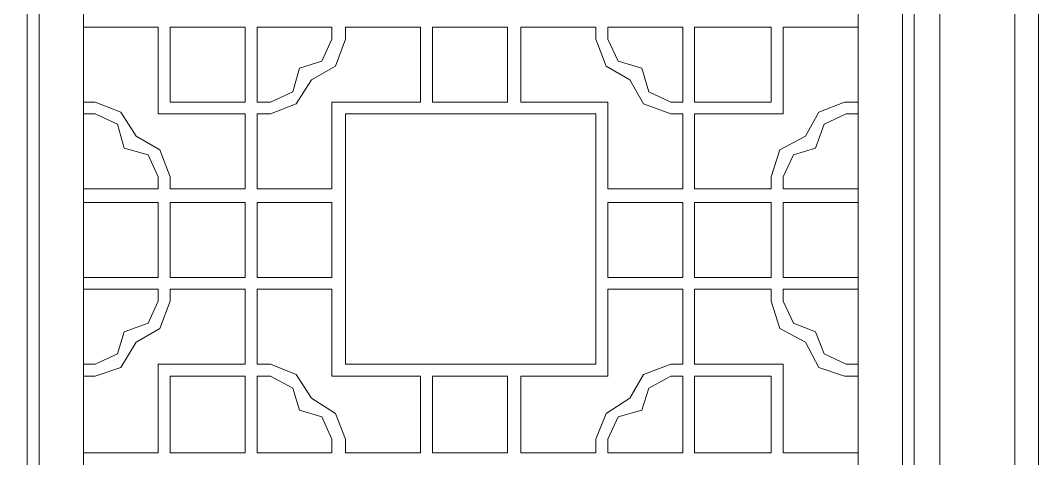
# Model space of a CAD drawing. Header units: centimetres. Extents: x -9.8 to 10.6, y -13.2 to 12.3.
# Drawn here: x 0.36 to 10.64, y 1.31 to 5.74 of the extents above; entities that cross this region are included whole.
import ezdxf

# ---------------------------------------------------------------- set-up
doc = ezdxf.new("R2010")
doc.units = ezdxf.units.CM
doc.header["$MEASUREMENT"] = 0
doc.layers.add('layer 1', color=7, linetype='Continuous')

msp = doc.modelspace()

# ---------------------------------------------------------------- linework, layer by layer
at = {"layer": 'layer 1', "color": 250, "lineweight": 0}
for points, knots in [([(-9.79792, 12.30551), (-9.79792, 12.30551), (10.64398, 12.30551), (10.64398, 12.30551), (10.64398, 12.30551), (10.64398, 12.30551), (10.64398, -13.15657), (10.64398, -13.15657), (10.64398, -13.15657), (10.64398, -13.15657), (-9.79792, -13.15657), (-9.79792, -13.15657), (-9.79792, -13.15657), (-9.79792, -13.15657), (-9.79792, 12.30551), (-9.79792, 12.30551)], [0, 0, 0, 0, 0.25, 0.25, 0.25, 0.25, 0.5, 0.5, 0.5, 0.5, 0.75, 0.75, 0.75, 0.75, 1, 1, 1, 1]), ([(-9.55711, 12.06469), (-9.55711, 12.06469), (10.40317, 12.06469), (10.40317, 12.06469), (10.40317, 12.06469), (10.40317, 12.06469), (10.40317, -12.89852), (10.40317, -12.89852), (10.40317, -12.89852), (10.40317, -12.89852), (-9.55711, -12.89852), (-9.55711, -12.89852), (-9.55711, -12.89852), (-9.55711, -12.89852), (-9.55711, 12.06469), (-9.55711, 12.06469)], [0, 0, 0, 0, 0.25, 0.25, 0.25, 0.25, 0.5, 0.5, 0.5, 0.5, 0.75, 0.75, 0.75, 0.75, 1, 1, 1, 1]), ([(-8.80064, 11.30823), (-8.80064, 11.30823), (9.64671, 11.30823), (9.64671, 11.30823), (9.64671, 11.30823), (9.64671, 11.30823), (9.64671, -12.14206), (9.64671, -12.14206), (9.64671, -12.14206), (9.64671, -12.14206), (-8.80064, -12.14206), (-8.80064, -12.14206), (-8.80064, -12.14206), (-8.80064, -12.14206), (-8.80064, 11.30823), (-8.80064, 11.30823)], [0, 0, 0, 0, 0.25, 0.25, 0.25, 0.25, 0.5, 0.5, 0.5, 0.5, 0.75, 0.75, 0.75, 0.75, 1, 1, 1, 1]), ([(-8.54282, -11.88424), (-8.54282, -11.88424), (-8.54282, 11.05041), (-8.54282, 11.05041), (-8.54282, 11.05041), (-8.54282, 11.05041), (0.43154, 11.05041), (0.43154, 11.05041), (0.43154, 11.05041), (0.43154, 11.05041), (0.43154, -11.88424), (0.43154, -11.88424), (0.43154, -11.88424), (0.43154, -11.88424), (-8.54282, -11.88424), (-8.54282, -11.88424)], [0, 0, 0, 0, 0.25, 0.25, 0.25, 0.25, 0.5, 0.5, 0.5, 0.5, 0.75, 0.75, 0.75, 0.75, 1, 1, 1, 1]), ([(9.38889, -11.88424), (9.38889, -11.88424), (9.38889, 11.05041), (9.38889, 11.05041), (9.38889, 11.05041), (9.38889, 11.05041), (0.43154, 11.05041), (0.43154, 11.05041), (0.43154, 11.05041), (0.43154, 11.05041), (0.43154, -11.88424), (0.43154, -11.88424), (0.43154, -11.88424), (0.43154, -11.88424), (9.38889, -11.88424), (9.38889, -11.88424)], [0, 0, 0, 0, 0.25, 0.25, 0.25, 0.25, 0.5, 0.5, 0.5, 0.5, 0.75, 0.75, 0.75, 0.75, 1, 1, 1, 1]), ([(0.55195, -11.76383), (0.55195, -11.76383), (9.26848, -11.76383), (9.26848, -11.76383), (9.26848, -11.76383), (9.26848, -11.76383), (9.26848, 10.91277), (9.26848, 10.91277), (9.26848, 10.91277), (9.26848, 10.91277), (0.55195, 10.91277), (0.55195, 10.91277), (0.55195, 10.91277), (0.55195, 10.91277), (0.55195, -11.76383), (0.55195, -11.76383)], [0, 0, 0, 0, 0.25, 0.25, 0.25, 0.25, 0.5, 0.5, 0.5, 0.5, 0.75, 0.75, 0.75, 0.75, 1, 1, 1, 1]), ([(8.82154, -1.27655), (8.82154, -1.27655), (8.82154, 8.33409), (8.82154, 8.33409), (8.82154, 8.33409), (8.82154, 8.33409), (0.99888, 8.33409), (0.99888, 8.33409), (0.99888, 8.33409), (0.99888, 8.33409), (0.99888, -1.27655), (0.99888, -1.27655)], [0, 0, 0, 0, 0.33333333, 0.33333333, 0.33333333, 0.33333333, 0.66666667, 0.66666667, 0.66666667, 0.66666667, 1, 1, 1, 1]), ([(1.87575, 4.15632), (1.87575, 4.15632), (1.87575, 4.03591), (1.87575, 4.03591), (1.87575, 4.03591), (1.87575, 4.03591), (2.63221, 4.03591), (2.63221, 4.03591), (2.63221, 4.03591), (2.63221, 4.03591), (2.63221, 4.79237), (2.63221, 4.79237), (2.63221, 4.79237), (2.63221, 4.79237), (1.75535, 4.79237), (1.75535, 4.79237), (1.75535, 4.79237), (1.75535, 4.79237), (1.75535, 5.66924), (1.75535, 5.66924), (1.75535, 5.66924), (1.75535, 5.66924), (0.99888, 5.66924), (0.99888, 5.66924)], [0, 0, 0, 0, 0.16666667, 0.16666667, 0.16666667, 0.16666667, 0.33333333, 0.33333333, 0.33333333, 0.33333333, 0.5, 0.5, 0.5, 0.5, 0.66666667, 0.66666667, 0.66666667, 0.66666667, 0.83333333, 0.83333333, 0.83333333, 0.83333333, 1, 1, 1, 1]), ([(1.87575, 4.91278), (1.87575, 4.91278), (1.87575, 5.66924), (1.87575, 5.66924), (1.87575, 5.66924), (1.87575, 5.66924), (2.63221, 5.66924), (2.63221, 5.66924), (2.63221, 5.66924), (2.63221, 5.66924), (2.63221, 4.91278), (2.63221, 4.91278), (2.63221, 4.91278), (2.63221, 4.91278), (1.87575, 4.91278), (1.87575, 4.91278)], [0, 0, 0, 0, 0.25, 0.25, 0.25, 0.25, 0.5, 0.5, 0.5, 0.5, 0.75, 0.75, 0.75, 0.75, 1, 1, 1, 1]), ([(4.52337, 5.66924), (4.52337, 5.66924), (4.52337, 4.91278), (4.52337, 4.91278), (4.52337, 4.91278), (4.52337, 4.91278), (5.27983, 4.91278), (5.27983, 4.91278), (5.27983, 4.91278), (5.27983, 4.91278), (5.27983, 5.66924), (5.27983, 5.66924), (5.27983, 5.66924), (5.27983, 5.66924), (4.52337, 5.66924), (4.52337, 5.66924)], [0, 0, 0, 0, 0.25, 0.25, 0.25, 0.25, 0.5, 0.5, 0.5, 0.5, 0.75, 0.75, 0.75, 0.75, 1, 1, 1, 1]), ([(7.94467, 4.91278), (7.94467, 4.91278), (7.94467, 5.66924), (7.94467, 5.66924), (7.94467, 5.66924), (7.94467, 5.66924), (7.17098, 5.66924), (7.17098, 5.66924), (7.17098, 5.66924), (7.17098, 5.66924), (7.17098, 4.91278), (7.17098, 4.91278), (7.17098, 4.91278), (7.17098, 4.91278), (7.94467, 4.91278), (7.94467, 4.91278)], [0, 0, 0, 0, 0.25, 0.25, 0.25, 0.25, 0.5, 0.5, 0.5, 0.5, 0.75, 0.75, 0.75, 0.75, 1, 1, 1, 1]), ([(8.82154, 4.91278), (8.82154, 4.91278), (8.6839, 4.91278), (8.6839, 4.91278), (8.6839, 4.91278), (8.6839, 4.91278), (8.42608, 4.80961), (8.42608, 4.80961), (8.42608, 4.80961), (8.42608, 4.80961), (8.28844, 4.56879), (8.28844, 4.56879), (8.28844, 4.56879), (8.28844, 4.56879), (8.03061, 4.43138), (8.03061, 4.43138), (8.03061, 4.43138), (8.03061, 4.43138), (7.94467, 4.15632), (7.94467, 4.15632), (7.94467, 4.15632), (7.94467, 4.15632), (7.94467, 4.03591), (7.94467, 4.03591), (7.94467, 4.03591), (7.94467, 4.03591), (7.17098, 4.03591), (7.17098, 4.03591), (7.17098, 4.03591), (7.17098, 4.03591), (7.17098, 4.79237), (7.17098, 4.79237), (7.17098, 4.79237), (7.17098, 4.79237), (8.06508, 4.79237), (8.06508, 4.79237), (8.06508, 4.79237), (8.06508, 4.79237), (8.06508, 5.66924), (8.06508, 5.66924), (8.06508, 5.66924), (8.06508, 5.66924), (8.82154, 5.66924), (8.82154, 5.66924)], [0, 0, 0, 0, 0.09090909, 0.09090909, 0.09090909, 0.09090909, 0.18181818, 0.18181818, 0.18181818, 0.18181818, 0.27272727, 0.27272727, 0.27272727, 0.27272727, 0.36363636, 0.36363636, 0.36363636, 0.36363636, 0.45454545, 0.45454545, 0.45454545, 0.45454545, 0.54545455, 0.54545455, 0.54545455, 0.54545455, 0.63636364, 0.63636364, 0.63636364, 0.63636364, 0.72727273, 0.72727273, 0.72727273, 0.72727273, 0.81818182, 0.81818182, 0.81818182, 0.81818182, 0.90909091, 0.90909091, 0.90909091, 0.90909091, 1, 1, 1, 1]), ([(3.18233, 5.25655), (3.18233, 5.25655), (3.40591, 5.32525), (3.40591, 5.32525), (3.40591, 5.32525), (3.40591, 5.32525), (3.50908, 5.54883), (3.50908, 5.54883)], [0, 0, 0, 0, 0.5, 0.5, 0.5, 0.5, 1, 1, 1, 1]), ([(3.30273, 5.13614), (3.30273, 5.13614), (3.54355, 5.27378), (3.54355, 5.27378), (3.54355, 5.27378), (3.54355, 5.27378), (3.6465, 5.54883), (3.6465, 5.54883)], [0, 0, 0, 0, 0.5, 0.5, 0.5, 0.5, 1, 1, 1, 1]), ([(6.17393, 5.54883), (6.17393, 5.54883), (6.2771, 5.27378), (6.2771, 5.27378), (6.2771, 5.27378), (6.2771, 5.27378), (6.51769, 5.13614), (6.51769, 5.13614)], [0, 0, 0, 0, 0.5, 0.5, 0.5, 0.5, 1, 1, 1, 1]), ([(6.29433, 5.54883), (6.29433, 5.54883), (6.39729, 5.32525), (6.39729, 5.32525), (6.39729, 5.32525), (6.39729, 5.32525), (6.6381, 5.25655), (6.6381, 5.25655)], [0, 0, 0, 0, 0.5, 0.5, 0.5, 0.5, 1, 1, 1, 1]), ([(2.89004, 4.91278), (2.89004, 4.91278), (3.11362, 5.01595), (3.11362, 5.01595), (3.11362, 5.01595), (3.11362, 5.01595), (3.18233, 5.25655), (3.18233, 5.25655)], [0, 0, 0, 0, 0.5, 0.5, 0.5, 0.5, 1, 1, 1, 1]), ([(6.6381, 5.25655), (6.6381, 5.25655), (6.70681, 5.01595), (6.70681, 5.01595), (6.70681, 5.01595), (6.70681, 5.01595), (6.93039, 4.91278), (6.93039, 4.91278)], [0, 0, 0, 0, 0.5, 0.5, 0.5, 0.5, 1, 1, 1, 1]), ([(2.89004, 4.79237), (2.89004, 4.79237), (3.14808, 4.89555), (3.14808, 4.89555), (3.14808, 4.89555), (3.14808, 4.89555), (3.30273, 5.13614), (3.30273, 5.13614)], [0, 0, 0, 0, 0.5, 0.5, 0.5, 0.5, 1, 1, 1, 1]), ([(6.51769, 5.13614), (6.51769, 5.13614), (6.65533, 4.89555), (6.65533, 4.89555), (6.65533, 4.89555), (6.65533, 4.89555), (6.93039, 4.79237), (6.93039, 4.79237)], [0, 0, 0, 0, 0.5, 0.5, 0.5, 0.5, 1, 1, 1, 1]), ([(1.53199, 4.56879), (1.53199, 4.56879), (1.37712, 4.80961), (1.37712, 4.80961), (1.37712, 4.80961), (1.37712, 4.80961), (1.11929, 4.91278), (1.11929, 4.91278)], [0, 0, 0, 0, 0.5, 0.5, 0.5, 0.5, 1, 1, 1, 1]), ([(0.99888, 4.03591), (0.99888, 4.03591), (1.75535, 4.03591), (1.75535, 4.03591), (1.75535, 4.03591), (1.75535, 4.03591), (1.75535, 4.15632), (1.75535, 4.15632), (1.75535, 4.15632), (1.75535, 4.15632), (1.65239, 4.37968), (1.65239, 4.37968), (1.65239, 4.37968), (1.65239, 4.37968), (1.41158, 4.44861), (1.41158, 4.44861), (1.41158, 4.44861), (1.41158, 4.44861), (1.34287, 4.6892), (1.34287, 4.6892), (1.34287, 4.6892), (1.34287, 4.6892), (1.11929, 4.79237), (1.11929, 4.79237), (1.11929, 4.79237), (1.11929, 4.79237), (0.99888, 4.79237), (0.99888, 4.79237)], [0, 0, 0, 0, 0.14285714, 0.14285714, 0.14285714, 0.14285714, 0.28571429, 0.28571429, 0.28571429, 0.28571429, 0.42857143, 0.42857143, 0.42857143, 0.42857143, 0.57142857, 0.57142857, 0.57142857, 0.57142857, 0.71428571, 0.71428571, 0.71428571, 0.71428571, 0.85714286, 0.85714286, 0.85714286, 0.85714286, 1, 1, 1, 1]), ([(6.17393, 2.26517), (6.17393, 2.26517), (3.6465, 2.26517), (3.6465, 2.26517), (3.6465, 2.26517), (3.6465, 2.26517), (3.6465, 4.79237), (3.6465, 4.79237)], [0, 0, 0, 0, 0.5, 0.5, 0.5, 0.5, 1, 1, 1, 1]), ([(8.70113, 4.79237), (8.70113, 4.79237), (8.47755, 4.6892), (8.47755, 4.6892), (8.47755, 4.6892), (8.47755, 4.6892), (8.39161, 4.44861), (8.39161, 4.44861)], [0, 0, 0, 0, 0.5, 0.5, 0.5, 0.5, 1, 1, 1, 1]), ([(1.87575, 4.15632), (1.87575, 4.15632), (1.77258, 4.43138), (1.77258, 4.43138), (1.77258, 4.43138), (1.77258, 4.43138), (1.53199, 4.56879), (1.53199, 4.56879)], [0, 0, 0, 0, 0.5, 0.5, 0.5, 0.5, 1, 1, 1, 1]), ([(8.39161, 4.44861), (8.39161, 4.44861), (8.16825, 4.37968), (8.16825, 4.37968), (8.16825, 4.37968), (8.16825, 4.37968), (8.06508, 4.15632), (8.06508, 4.15632)], [0, 0, 0, 0, 0.5, 0.5, 0.5, 0.5, 1, 1, 1, 1]), ([(8.82154, 4.03591), (8.82154, 4.03591), (8.06508, 4.03591), (8.06508, 4.03591), (8.06508, 4.03591), (8.06508, 4.03591), (8.06508, 4.15632), (8.06508, 4.15632)], [0, 0, 0, 0, 0.5, 0.5, 0.5, 0.5, 1, 1, 1, 1]), ([(0.99888, 3.14181), (0.99888, 3.14181), (1.75535, 3.14181), (1.75535, 3.14181), (1.75535, 3.14181), (1.75535, 3.14181), (1.75535, 3.89827), (1.75535, 3.89827), (1.75535, 3.89827), (1.75535, 3.89827), (0.99888, 3.89827), (0.99888, 3.89827)], [0, 0, 0, 0, 0.33333333, 0.33333333, 0.33333333, 0.33333333, 0.66666667, 0.66666667, 0.66666667, 0.66666667, 1, 1, 1, 1]), ([(1.87575, 3.14181), (1.87575, 3.14181), (1.87575, 3.89827), (1.87575, 3.89827), (1.87575, 3.89827), (1.87575, 3.89827), (2.63221, 3.89827), (2.63221, 3.89827), (2.63221, 3.89827), (2.63221, 3.89827), (2.63221, 3.14181), (2.63221, 3.14181), (2.63221, 3.14181), (2.63221, 3.14181), (1.87575, 3.14181), (1.87575, 3.14181)], [0, 0, 0, 0, 0.25, 0.25, 0.25, 0.25, 0.5, 0.5, 0.5, 0.5, 0.75, 0.75, 0.75, 0.75, 1, 1, 1, 1]), ([(3.50908, 3.14181), (3.50908, 3.14181), (2.75262, 3.14181), (2.75262, 3.14181), (2.75262, 3.14181), (2.75262, 3.14181), (2.75262, 3.89827), (2.75262, 3.89827), (2.75262, 3.89827), (2.75262, 3.89827), (3.50908, 3.89827), (3.50908, 3.89827), (3.50908, 3.89827), (3.50908, 3.89827), (3.50908, 3.14181), (3.50908, 3.14181)], [0, 0, 0, 0, 0.25, 0.25, 0.25, 0.25, 0.5, 0.5, 0.5, 0.5, 0.75, 0.75, 0.75, 0.75, 1, 1, 1, 1]), ([(6.29433, 3.14181), (6.29433, 3.14181), (7.05079, 3.14181), (7.05079, 3.14181), (7.05079, 3.14181), (7.05079, 3.14181), (7.05079, 3.89827), (7.05079, 3.89827), (7.05079, 3.89827), (7.05079, 3.89827), (6.29433, 3.89827), (6.29433, 3.89827), (6.29433, 3.89827), (6.29433, 3.89827), (6.29433, 3.14181), (6.29433, 3.14181)], [0, 0, 0, 0, 0.25, 0.25, 0.25, 0.25, 0.5, 0.5, 0.5, 0.5, 0.75, 0.75, 0.75, 0.75, 1, 1, 1, 1]), ([(7.94467, 3.14181), (7.94467, 3.14181), (7.94467, 3.89827), (7.94467, 3.89827), (7.94467, 3.89827), (7.94467, 3.89827), (7.17098, 3.89827), (7.17098, 3.89827), (7.17098, 3.89827), (7.17098, 3.89827), (7.17098, 3.14181), (7.17098, 3.14181), (7.17098, 3.14181), (7.17098, 3.14181), (7.94467, 3.14181), (7.94467, 3.14181)], [0, 0, 0, 0, 0.25, 0.25, 0.25, 0.25, 0.5, 0.5, 0.5, 0.5, 0.75, 0.75, 0.75, 0.75, 1, 1, 1, 1]), ([(8.82154, 3.14181), (8.82154, 3.14181), (8.06508, 3.14181), (8.06508, 3.14181), (8.06508, 3.14181), (8.06508, 3.14181), (8.06508, 3.89827), (8.06508, 3.89827), (8.06508, 3.89827), (8.06508, 3.89827), (8.82154, 3.89827), (8.82154, 3.89827)], [0, 0, 0, 0, 0.33333333, 0.33333333, 0.33333333, 0.33333333, 0.66666667, 0.66666667, 0.66666667, 0.66666667, 1, 1, 1, 1]), ([(0.99888, 3.02163), (0.99888, 3.02163), (1.75535, 3.02163), (1.75535, 3.02163), (1.75535, 3.02163), (1.75535, 3.02163), (1.75535, 2.90122), (1.75535, 2.90122)], [0, 0, 0, 0, 0.5, 0.5, 0.5, 0.5, 1, 1, 1, 1]), ([(0.99888, 2.14476), (0.99888, 2.14476), (1.11929, 2.14476), (1.11929, 2.14476), (1.11929, 2.14476), (1.11929, 2.14476), (1.37712, 2.2307), (1.37712, 2.2307), (1.37712, 2.2307), (1.37712, 2.2307), (1.53199, 2.48853), (1.53199, 2.48853), (1.53199, 2.48853), (1.53199, 2.48853), (1.77258, 2.62616), (1.77258, 2.62616), (1.77258, 2.62616), (1.77258, 2.62616), (1.87575, 2.90122), (1.87575, 2.90122), (1.87575, 2.90122), (1.87575, 2.90122), (1.87575, 3.02163), (1.87575, 3.02163), (1.87575, 3.02163), (1.87575, 3.02163), (2.63221, 3.02163), (2.63221, 3.02163), (2.63221, 3.02163), (2.63221, 3.02163), (2.63221, 2.26517), (2.63221, 2.26517), (2.63221, 2.26517), (2.63221, 2.26517), (1.75535, 2.26517), (1.75535, 2.26517), (1.75535, 2.26517), (1.75535, 2.26517), (1.75535, 1.37107), (1.75535, 1.37107), (1.75535, 1.37107), (1.75535, 1.37107), (0.99888, 1.37107), (0.99888, 1.37107)], [0, 0, 0, 0, 0.09090909, 0.09090909, 0.09090909, 0.09090909, 0.18181818, 0.18181818, 0.18181818, 0.18181818, 0.27272727, 0.27272727, 0.27272727, 0.27272727, 0.36363636, 0.36363636, 0.36363636, 0.36363636, 0.45454545, 0.45454545, 0.45454545, 0.45454545, 0.54545455, 0.54545455, 0.54545455, 0.54545455, 0.63636364, 0.63636364, 0.63636364, 0.63636364, 0.72727273, 0.72727273, 0.72727273, 0.72727273, 0.81818182, 0.81818182, 0.81818182, 0.81818182, 0.90909091, 0.90909091, 0.90909091, 0.90909091, 1, 1, 1, 1]), ([(7.94467, 2.90122), (7.94467, 2.90122), (7.94467, 3.02163), (7.94467, 3.02163), (7.94467, 3.02163), (7.94467, 3.02163), (7.17098, 3.02163), (7.17098, 3.02163), (7.17098, 3.02163), (7.17098, 3.02163), (7.17098, 2.26517), (7.17098, 2.26517), (7.17098, 2.26517), (7.17098, 2.26517), (8.06508, 2.26517), (8.06508, 2.26517), (8.06508, 2.26517), (8.06508, 2.26517), (8.06508, 1.37107), (8.06508, 1.37107), (8.06508, 1.37107), (8.06508, 1.37107), (8.82154, 1.37107), (8.82154, 1.37107)], [0, 0, 0, 0, 0.16666667, 0.16666667, 0.16666667, 0.16666667, 0.33333333, 0.33333333, 0.33333333, 0.33333333, 0.5, 0.5, 0.5, 0.5, 0.66666667, 0.66666667, 0.66666667, 0.66666667, 0.83333333, 0.83333333, 0.83333333, 0.83333333, 1, 1, 1, 1]), ([(8.82154, 3.02163), (8.82154, 3.02163), (8.06508, 3.02163), (8.06508, 3.02163), (8.06508, 3.02163), (8.06508, 3.02163), (8.06508, 2.90122), (8.06508, 2.90122), (8.06508, 2.90122), (8.06508, 2.90122), (8.16825, 2.67764), (8.16825, 2.67764), (8.16825, 2.67764), (8.16825, 2.67764), (8.39161, 2.5917), (8.39161, 2.5917), (8.39161, 2.5917), (8.39161, 2.5917), (8.47755, 2.36812), (8.47755, 2.36812), (8.47755, 2.36812), (8.47755, 2.36812), (8.70113, 2.26517), (8.70113, 2.26517), (8.70113, 2.26517), (8.70113, 2.26517), (8.82154, 2.26517), (8.82154, 2.26517)], [0, 0, 0, 0, 0.14285714, 0.14285714, 0.14285714, 0.14285714, 0.28571429, 0.28571429, 0.28571429, 0.28571429, 0.42857143, 0.42857143, 0.42857143, 0.42857143, 0.57142857, 0.57142857, 0.57142857, 0.57142857, 0.71428571, 0.71428571, 0.71428571, 0.71428571, 0.85714286, 0.85714286, 0.85714286, 0.85714286, 1, 1, 1, 1]), ([(1.41158, 2.5917), (1.41158, 2.5917), (1.65239, 2.67764), (1.65239, 2.67764), (1.65239, 2.67764), (1.65239, 2.67764), (1.75535, 2.90122), (1.75535, 2.90122)], [0, 0, 0, 0, 0.5, 0.5, 0.5, 0.5, 1, 1, 1, 1]), ([(7.94467, 2.90122), (7.94467, 2.90122), (8.03061, 2.62616), (8.03061, 2.62616), (8.03061, 2.62616), (8.03061, 2.62616), (8.28844, 2.48853), (8.28844, 2.48853)], [0, 0, 0, 0, 0.5, 0.5, 0.5, 0.5, 1, 1, 1, 1]), ([(1.11929, 2.26517), (1.11929, 2.26517), (1.34287, 2.36812), (1.34287, 2.36812), (1.34287, 2.36812), (1.34287, 2.36812), (1.41158, 2.5917), (1.41158, 2.5917)], [0, 0, 0, 0, 0.5, 0.5, 0.5, 0.5, 1, 1, 1, 1]), ([(8.28844, 2.48853), (8.28844, 2.48853), (8.42608, 2.2307), (8.42608, 2.2307), (8.42608, 2.2307), (8.42608, 2.2307), (8.6839, 2.14476), (8.6839, 2.14476)], [0, 0, 0, 0, 0.5, 0.5, 0.5, 0.5, 1, 1, 1, 1]), ([(3.30273, 1.92118), (3.30273, 1.92118), (3.14808, 2.16199), (3.14808, 2.16199), (3.14808, 2.16199), (3.14808, 2.16199), (2.89004, 2.26517), (2.89004, 2.26517)], [0, 0, 0, 0, 0.5, 0.5, 0.5, 0.5, 1, 1, 1, 1]), ([(6.93039, 2.26517), (6.93039, 2.26517), (6.65533, 2.16199), (6.65533, 2.16199), (6.65533, 2.16199), (6.65533, 2.16199), (6.51769, 1.92118), (6.51769, 1.92118)], [0, 0, 0, 0, 0.5, 0.5, 0.5, 0.5, 1, 1, 1, 1]), ([(1.87575, 2.14476), (1.87575, 2.14476), (1.87575, 1.37107), (1.87575, 1.37107), (1.87575, 1.37107), (1.87575, 1.37107), (2.63221, 1.37107), (2.63221, 1.37107), (2.63221, 1.37107), (2.63221, 1.37107), (2.63221, 2.14476), (2.63221, 2.14476), (2.63221, 2.14476), (2.63221, 2.14476), (1.87575, 2.14476), (1.87575, 2.14476)], [0, 0, 0, 0, 0.25, 0.25, 0.25, 0.25, 0.5, 0.5, 0.5, 0.5, 0.75, 0.75, 0.75, 0.75, 1, 1, 1, 1]), ([(3.18233, 1.80077), (3.18233, 1.80077), (3.11362, 2.02435), (3.11362, 2.02435), (3.11362, 2.02435), (3.11362, 2.02435), (2.89004, 2.14476), (2.89004, 2.14476)], [0, 0, 0, 0, 0.5, 0.5, 0.5, 0.5, 1, 1, 1, 1]), ([(4.52337, 1.37107), (4.52337, 1.37107), (4.52337, 2.14476), (4.52337, 2.14476), (4.52337, 2.14476), (4.52337, 2.14476), (5.27983, 2.14476), (5.27983, 2.14476), (5.27983, 2.14476), (5.27983, 2.14476), (5.27983, 1.37107), (5.27983, 1.37107), (5.27983, 1.37107), (5.27983, 1.37107), (4.52337, 1.37107), (4.52337, 1.37107)], [0, 0, 0, 0, 0.25, 0.25, 0.25, 0.25, 0.5, 0.5, 0.5, 0.5, 0.75, 0.75, 0.75, 0.75, 1, 1, 1, 1]), ([(6.93039, 2.14476), (6.93039, 2.14476), (6.70681, 2.02435), (6.70681, 2.02435), (6.70681, 2.02435), (6.70681, 2.02435), (6.6381, 1.80077), (6.6381, 1.80077)], [0, 0, 0, 0, 0.5, 0.5, 0.5, 0.5, 1, 1, 1, 1]), ([(6.93039, 2.14476), (6.93039, 2.14476), (6.70681, 2.02435), (6.70681, 2.02435), (6.70681, 2.02435), (6.70681, 2.02435), (6.6381, 1.80077), (6.6381, 1.80077)], [0, 0, 0, 0, 0.5, 0.5, 0.5, 0.5, 1, 1, 1, 1]), ([(7.94467, 2.14476), (7.94467, 2.14476), (7.94467, 1.37107), (7.94467, 1.37107), (7.94467, 1.37107), (7.94467, 1.37107), (7.17098, 1.37107), (7.17098, 1.37107), (7.17098, 1.37107), (7.17098, 1.37107), (7.17098, 2.14476), (7.17098, 2.14476), (7.17098, 2.14476), (7.17098, 2.14476), (7.94467, 2.14476), (7.94467, 2.14476)], [0, 0, 0, 0, 0.25, 0.25, 0.25, 0.25, 0.5, 0.5, 0.5, 0.5, 0.75, 0.75, 0.75, 0.75, 1, 1, 1, 1]), ([(3.6465, 1.5087), (3.6465, 1.5087), (3.54355, 1.76653), (3.54355, 1.76653), (3.54355, 1.76653), (3.54355, 1.76653), (3.30273, 1.92118), (3.30273, 1.92118)], [0, 0, 0, 0, 0.5, 0.5, 0.5, 0.5, 1, 1, 1, 1]), ([(6.51769, 1.92118), (6.51769, 1.92118), (6.2771, 1.76653), (6.2771, 1.76653), (6.2771, 1.76653), (6.2771, 1.76653), (6.17393, 1.5087), (6.17393, 1.5087)], [0, 0, 0, 0, 0.5, 0.5, 0.5, 0.5, 1, 1, 1, 1]), ([(3.50908, 1.5087), (3.50908, 1.5087), (3.40591, 1.73206), (3.40591, 1.73206), (3.40591, 1.73206), (3.40591, 1.73206), (3.18233, 1.80077), (3.18233, 1.80077)], [0, 0, 0, 0, 0.5, 0.5, 0.5, 0.5, 1, 1, 1, 1]), ([(6.6381, 1.80077), (6.6381, 1.80077), (6.39729, 1.73206), (6.39729, 1.73206), (6.39729, 1.73206), (6.39729, 1.73206), (6.29433, 1.5087), (6.29433, 1.5087)], [0, 0, 0, 0, 0.5, 0.5, 0.5, 0.5, 1, 1, 1, 1]), ([(6.6381, 1.80077), (6.6381, 1.80077), (6.39729, 1.73206), (6.39729, 1.73206), (6.39729, 1.73206), (6.39729, 1.73206), (6.29433, 1.5087), (6.29433, 1.5087)], [0, 0, 0, 0, 0.5, 0.5, 0.5, 0.5, 1, 1, 1, 1])]:
    msp.add_open_spline(points, degree=3, knots=knots, dxfattribs=at)
for points in [[(3.50908, 5.66924), (3.50908, 5.66924), (2.75262, 5.66924), (2.75262, 5.66924)], [(2.75262, 5.66924), (2.75262, 5.66924), (2.75262, 4.91278), (2.75262, 4.91278)], [(3.50908, 5.54883), (3.50908, 5.54883), (3.50908, 5.66924), (3.50908, 5.66924)], [(3.6465, 5.54883), (3.6465, 5.54883), (3.6465, 5.66924), (3.6465, 5.66924)], [(3.6465, 5.66924), (3.6465, 5.66924), (4.40296, 5.66924), (4.40296, 5.66924)], [(4.40296, 5.66924), (4.40296, 5.66924), (4.40296, 4.91278), (4.40296, 4.91278)], [(6.17393, 5.66924), (6.17393, 5.66924), (5.41747, 5.66924), (5.41747, 5.66924)], [(5.41747, 5.66924), (5.41747, 5.66924), (5.41747, 4.91278), (5.41747, 4.91278)], [(6.17393, 5.54883), (6.17393, 5.54883), (6.17393, 5.66924), (6.17393, 5.66924)], [(6.29433, 5.54883), (6.29433, 5.54883), (6.29433, 5.66924), (6.29433, 5.66924)], [(6.29433, 5.66924), (6.29433, 5.66924), (7.05079, 5.66924), (7.05079, 5.66924)], [(7.05079, 5.66924), (7.05079, 5.66924), (7.05079, 4.91278), (7.05079, 4.91278)], [(0.99888, 4.91278), (0.99888, 4.91278), (1.11929, 4.91278), (1.11929, 4.91278)], [(2.75262, 4.91278), (2.75262, 4.91278), (2.89004, 4.91278), (2.89004, 4.91278)], [(4.40296, 4.91278), (4.40296, 4.91278), (3.50908, 4.91278), (3.50908, 4.91278)], [(3.50908, 4.91278), (3.50908, 4.91278), (3.50908, 4.03591), (3.50908, 4.03591)], [(5.41747, 4.91278), (5.41747, 4.91278), (6.29433, 4.91278), (6.29433, 4.91278)], [(6.29433, 4.91278), (6.29433, 4.91278), (6.29433, 4.03591), (6.29433, 4.03591)], [(7.05079, 4.91278), (7.05079, 4.91278), (6.93039, 4.91278), (6.93039, 4.91278)], [(2.75262, 4.03591), (2.75262, 4.03591), (2.75262, 4.79237), (2.75262, 4.79237)], [(2.75262, 4.79237), (2.75262, 4.79237), (2.89004, 4.79237), (2.89004, 4.79237)], [(3.6465, 4.79237), (3.6465, 4.79237), (6.17393, 4.79237), (6.17393, 4.79237)], [(6.17393, 2.26517), (6.17393, 2.26517), (6.17393, 4.79237), (6.17393, 4.79237)], [(7.05079, 4.79237), (7.05079, 4.79237), (6.93039, 4.79237), (6.93039, 4.79237)], [(7.05079, 4.03591), (7.05079, 4.03591), (7.05079, 4.79237), (7.05079, 4.79237)], [(8.70113, 4.79237), (8.70113, 4.79237), (8.82154, 4.79237), (8.82154, 4.79237)], [(3.50908, 4.03591), (3.50908, 4.03591), (2.75262, 4.03591), (2.75262, 4.03591)], [(6.29433, 4.03591), (6.29433, 4.03591), (7.05079, 4.03591), (7.05079, 4.03591)], [(3.50908, 3.02163), (3.50908, 3.02163), (2.75262, 3.02163), (2.75262, 3.02163)], [(2.75262, 3.02163), (2.75262, 3.02163), (2.75262, 2.26517), (2.75262, 2.26517)], [(3.50908, 2.14476), (3.50908, 2.14476), (3.50908, 3.02163), (3.50908, 3.02163)], [(6.29433, 3.02163), (6.29433, 3.02163), (7.05079, 3.02163), (7.05079, 3.02163)], [(6.29433, 2.14476), (6.29433, 2.14476), (6.29433, 3.02163), (6.29433, 3.02163)], [(7.05079, 3.02163), (7.05079, 3.02163), (7.05079, 2.26517), (7.05079, 2.26517)], [(1.11929, 2.26517), (1.11929, 2.26517), (0.99888, 2.26517), (0.99888, 2.26517)], [(2.75262, 2.26517), (2.75262, 2.26517), (2.89004, 2.26517), (2.89004, 2.26517)], [(7.05079, 2.26517), (7.05079, 2.26517), (6.93039, 2.26517), (6.93039, 2.26517)], [(2.75262, 1.37107), (2.75262, 1.37107), (2.75262, 2.14476), (2.75262, 2.14476)], [(2.75262, 2.14476), (2.75262, 2.14476), (2.89004, 2.14476), (2.89004, 2.14476)], [(4.40296, 2.14476), (4.40296, 2.14476), (3.50908, 2.14476), (3.50908, 2.14476)], [(4.40296, 1.37107), (4.40296, 1.37107), (4.40296, 2.14476), (4.40296, 2.14476)], [(5.41747, 1.37107), (5.41747, 1.37107), (5.41747, 2.14476), (5.41747, 2.14476)], [(5.41747, 2.14476), (5.41747, 2.14476), (6.29433, 2.14476), (6.29433, 2.14476)], [(7.05079, 2.14476), (7.05079, 2.14476), (6.93039, 2.14476), (6.93039, 2.14476)], [(7.05079, 2.14476), (7.05079, 2.14476), (6.93039, 2.14476), (6.93039, 2.14476)], [(7.05079, 1.37107), (7.05079, 1.37107), (7.05079, 2.14476), (7.05079, 2.14476)], [(7.05079, 1.37107), (7.05079, 1.37107), (7.05079, 2.14476), (7.05079, 2.14476)], [(8.82154, 2.14476), (8.82154, 2.14476), (8.6839, 2.14476), (8.6839, 2.14476)], [(3.50908, 1.5087), (3.50908, 1.5087), (3.50908, 1.37107), (3.50908, 1.37107)], [(3.6465, 1.5087), (3.6465, 1.5087), (3.6465, 1.37107), (3.6465, 1.37107)], [(6.17393, 1.5087), (6.17393, 1.5087), (6.17393, 1.37107), (6.17393, 1.37107)], [(6.29433, 1.5087), (6.29433, 1.5087), (6.29433, 1.37107), (6.29433, 1.37107)], [(6.29433, 1.5087), (6.29433, 1.5087), (6.29433, 1.37107), (6.29433, 1.37107)], [(3.50908, 1.37107), (3.50908, 1.37107), (2.75262, 1.37107), (2.75262, 1.37107)], [(3.6465, 1.37107), (3.6465, 1.37107), (4.40296, 1.37107), (4.40296, 1.37107)], [(6.17393, 1.37107), (6.17393, 1.37107), (5.41747, 1.37107), (5.41747, 1.37107)], [(6.29433, 1.37107), (6.29433, 1.37107), (7.05079, 1.37107), (7.05079, 1.37107)], [(6.29433, 1.37107), (6.29433, 1.37107), (7.05079, 1.37107), (7.05079, 1.37107)]]:
    msp.add_open_spline(points, degree=3, dxfattribs=at)

doc.saveas('drawing.dxf')
